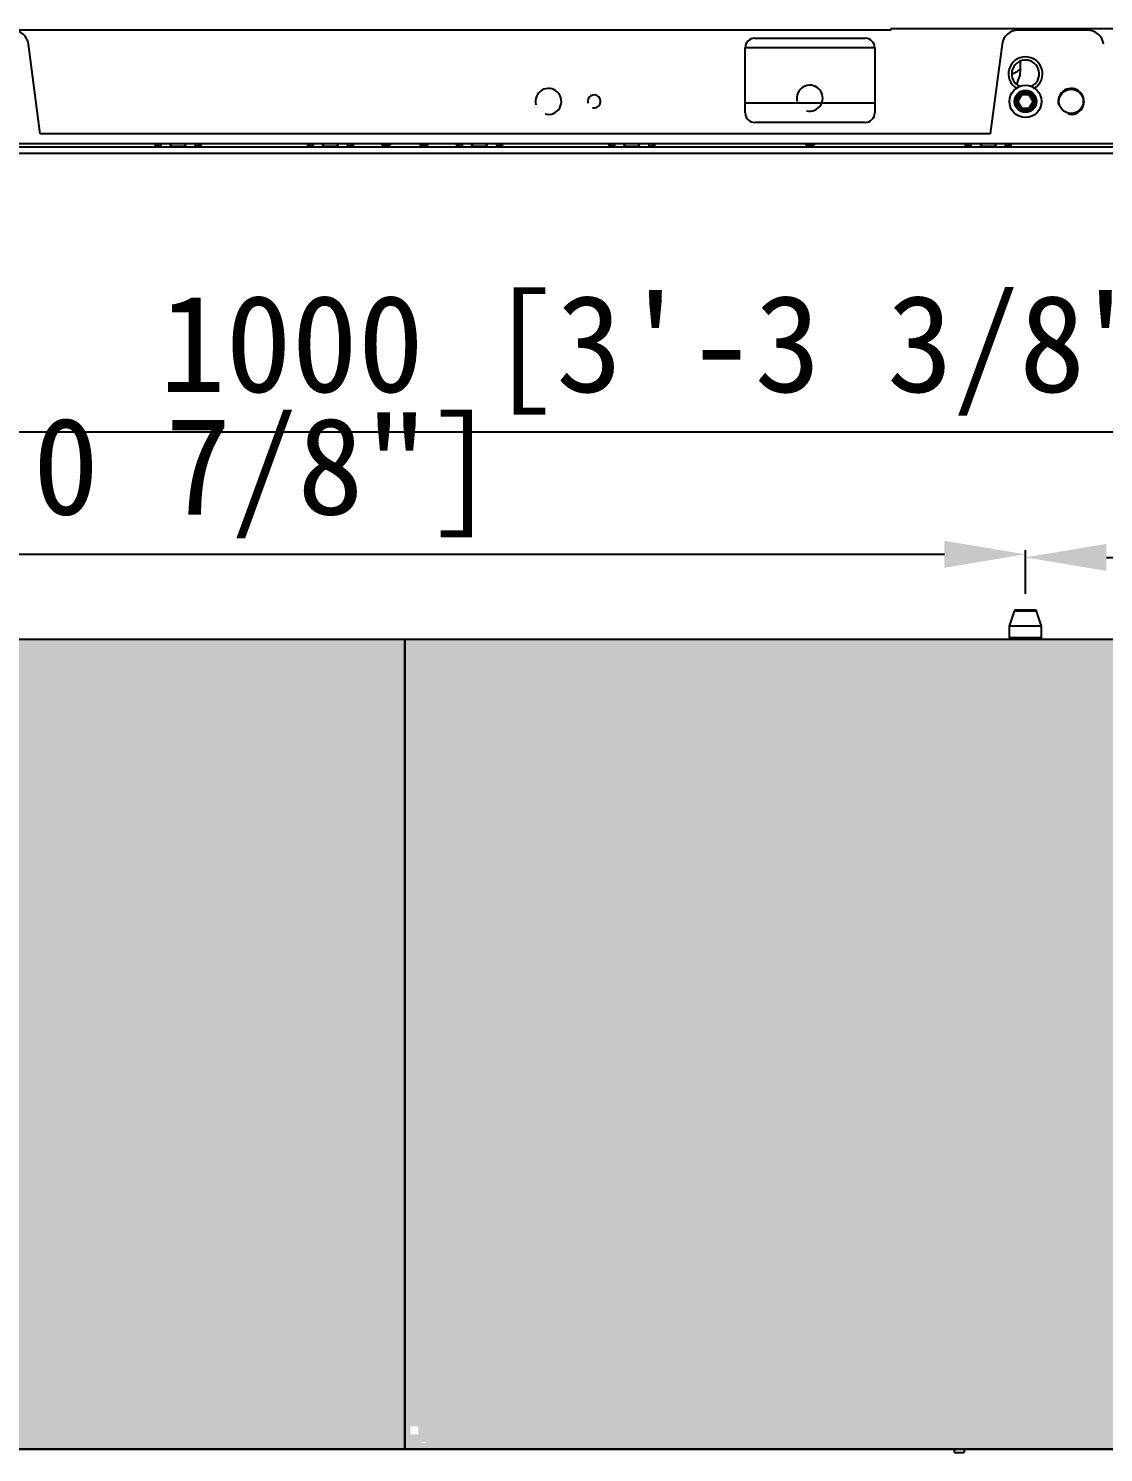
# Model space of a CAD drawing. Header units: millimetres. Extents: x 2900105 to 2915262, y -55349 to -51874.
# Drawn here: x 2901765.5 to 2902097.2, y -53652.6 to -53213.3 of the extents above; entities that cross this region are included whole.
import ezdxf

# ---------------------------------------------------------------- set-up
doc = ezdxf.new("R2010")
doc.units = ezdxf.units.MM
doc.styles.get("Standard").update_dxf_attribs({"font": ''})
doc.styles.get('Standard').set_extended_font_data('SimSun')
doc.dimstyles.new('ISO-200', dxfattribs={"dimtxt": 30, "dimasz": 25, "dimexe": 1.25, "dimexo": 5, "dimgap": 5, "dimtad": 1, "dimtoh": 1, "dimdec": 1, "dimdsep": 46, "dimtxsty": 'Standard', "dimcen": 2.5, "dimadec": 0, "dimazin": 0, "dimtfac": 1, "dimtdec": 1, "dimtmove": 0, "dimatfit": 3, "dimfxl": 1, "dimarcsym": 0})

# ---------------------------------------------------------------- blocks, each defined once
blk = doc.blocks.new('*D353')
at = {"color": 0, "lineweight": -2, "transparency": 16777216}
for p, q in [((2901381.67, -53396.7), (2901381.67, -53336.45)), ((2901406.67, -53337.7), (2902356.67, -53337.7)), ((2902381.67, -53396.7), (2902381.67, -53336.45))]:
    blk.add_line(p, q, dxfattribs=at)
at = {"color": 0, "transparency": 16777216}
for points in [[(2901406.67, -53333.53), (2901406.67, -53341.87), (2901381.67, -53337.7)], [(2902356.67, -53333.53), (2902356.67, -53341.87), (2902381.67, -53337.7)]]:
    blk.add_solid(points, dxfattribs=at)
at = {"layer": 'Defpoints', "color": 0, "transparency": 16777216}
for p in [(2902381.67, -53337.7), (2901381.67, -53401.7), (2902381.67, -53401.7)]:
    blk.add_point(p, dxfattribs=at)
at = {"color": 0, "transparency": 16777216, "insert": (2901969.15, -53314.1), "char_height": 30, "attachment_point": 5}
blk.add_mtext('1000 [3\'-3 3/8"]', dxfattribs=at)
blk = doc.blocks.new('*D360')
at = {"color": 0, "lineweight": -2, "transparency": 16777216}
for p, q in [((2901440.14, -53387.7), (2901440.14, -53374.25)), ((2902073.14, -53387.7), (2902073.14, -53374.25)), ((2901465.14, -53375.5), (2902048.14, -53375.5))]:
    blk.add_line(p, q, dxfattribs=at)
at = {"color": 0, "transparency": 16777216}
for points in [[(2901465.14, -53371.34), (2901465.14, -53379.67), (2901440.14, -53375.5)], [(2902048.14, -53371.34), (2902048.14, -53379.67), (2902073.14, -53375.5)]]:
    blk.add_solid(points, dxfattribs=at)
at = {"layer": 'Defpoints', "color": 0, "transparency": 16777216}
for p in [(2902073.14, -53375.5), (2901440.14, -53392.7), (2902073.14, -53392.7)]:
    blk.add_point(p, dxfattribs=at)
at = {"color": 0, "transparency": 16777216, "insert": (2901756.64, -53351.9), "char_height": 30, "attachment_point": 5}
blk.add_mtext('633 [2\'-0 7/8"]', dxfattribs=at)
blk = doc.blocks.new('*D361')
at = {"color": 0, "lineweight": -2, "transparency": 16777216}
for p, q in [((2902073.14, -53387.7), (2902073.14, -53375.21)), ((2902323.09, -53387.7), (2902323.09, -53375.21)), ((2902098.14, -53376.46), (2902298.09, -53376.46)), ((2902323.09, -53376.46), (2902604.8, -53376.46))]:
    blk.add_line(p, q, dxfattribs=at)
at = {"color": 0, "transparency": 16777216}
for points in [[(2902098.14, -53372.29), (2902098.14, -53380.63), (2902073.14, -53376.46)], [(2902298.09, -53372.29), (2902298.09, -53380.63), (2902323.09, -53376.46)]]:
    blk.add_solid(points, dxfattribs=at)
at = {"layer": 'Defpoints', "color": 0, "transparency": 16777216}
for p in [(2902323.09, -53376.46), (2902073.14, -53392.7), (2902323.09, -53392.7)]:
    blk.add_point(p, dxfattribs=at)
at = {"color": 0, "transparency": 16777216, "insert": (2902476.45, -53352.86), "char_height": 30, "attachment_point": 5}
blk.add_mtext('250 [9 7/8"]', dxfattribs=at)

msp = doc.modelspace()

# ---------------------------------------------------------------- hatches: boundary and pattern name
h = msp.add_hatch(color=256)
h.dxf.hatch_style = 1
h.paths.add_polyline_path([(2901881.67, -53401.7), (2901631.67, -53401.7), (2901631.67, -53651.65), (2901881.67, -53651.65)])
h.paths.add_polyline_path([(2901635.83, -53644.58), (2901635.83, -53647.08), (2901633.33, -53647.08), (2901633.33, -53644.58)], flags=16)
h.paths.add_polyline_path([(2901635.37, -53645.05), (2901635.37, -53646.61), (2901633.8, -53646.61), (2901633.8, -53645.05)], flags=0)
h.paths.add_polyline_path([(2901638.22, -53649.61), (2901636.75, -53649.61), (2901636.87, -53649.44), (2901638.1, -53649.44)], flags=16)
h = msp.add_hatch(color=256)
h.dxf.hatch_style = 1
h.paths.add_polyline_path([(2902131.67, -53401.7), (2901881.67, -53401.7), (2901881.67, -53651.65), (2902131.67, -53651.65)])
h.paths.add_polyline_path([(2901885.83, -53644.58), (2901885.83, -53647.08), (2901883.33, -53647.08), (2901883.33, -53644.58)], flags=16)
h.paths.add_polyline_path([(2901885.37, -53645.05), (2901885.37, -53646.61), (2901883.8, -53646.61), (2901883.8, -53645.05)], flags=0)
h.paths.add_polyline_path([(2901888.22, -53649.61), (2901886.75, -53649.61), (2901886.87, -53649.44), (2901888.1, -53649.44)], flags=16)

# ---------------------------------------------------------------- linework, layer by layer
at = {"color": 7, "linetype": 'Continuous'}
for p, q in [((2902031.64, -53213.77), (2901481.64, -53213.77)), ((2901989.64, -53216.27), (2902023.64, -53216.27)), ((2902031.64, -53213.27), (2902031.64, -53213.77)), ((2902031.64, -53213.27), (2902231.59, -53213.27)), ((2902092.28, -53213.77), (2902070.87, -53213.77)), ((2901769.12, -53245.77), (2901765.48, -53218.12)), ((2901986.64, -53239.27), (2901986.64, -53219.27)), ((2902026.64, -53219.27), (2901986.64, -53219.27)), ((2902026.64, -53219.27), (2902026.64, -53239.27)), ((2902065.91, -53218.12), (2902062.27, -53245.77)), ((2902071.54, -53223.34), (2902071.54, -53225.82)), ((2902071.96, -53233.72), (2902070.78, -53235.77)), ((2902074.33, -53233.72), (2902071.96, -53233.72)), ((2902075.51, -53235.77), (2902074.33, -53233.72)), ((2902026.64, -53236.27), (2901986.64, -53236.27)), ((2902070.78, -53235.77), (2902071.96, -53237.82)), ((2902071.96, -53237.82), (2902074.33, -53237.82)), ((2902074.33, -53237.82), (2902075.51, -53235.77)), ((2902023.64, -53242.27), (2901989.64, -53242.27)), ((2902062.27, -53245.77), (2901769.12, -53245.77)), ((2901381.67, -53248.77), (2902381.57, -53248.77)), ((2901804.64, -53249.62), (2901804.64, -53248.77)), ((2901804.84, -53249.82), (2901804.64, -53249.62)), ((2901804.64, -53249.62), (2901804.91, -53249.62)), ((2901804.84, -53249.82), (2901806.02, -53249.82)), ((2901805.1, -53249.82), (2901804.91, -53249.62)), ((2901805.01, -53249.41), (2901805.33, -53249.46)), ((2901805.33, -53249.46), (2901806.22, -53249.46)), ((2901806.21, -53249.64), (2901806.23, -53249.61)), ((2901806.23, -53249.4), (2901806.22, -53249.46)), ((2901806.23, -53249.4), (2901806.22, -53249.46)), ((2901806.28, -53249.41), (2901806.22, -53249.46)), ((2901806.23, -53249.61), (2901806.23, -53249.61)), ((2901809.42, -53249.41), (2901809.35, -53249.46)), ((2901809.74, -53249.62), (2901809.8, -53249.82)), ((2901809.74, -53249.62), (2901813.54, -53249.62)), ((2901809.8, -53249.82), (2901813.49, -53249.82)), ((2901813.49, -53249.82), (2901813.54, -53249.62)), ((2901813.86, -53249.41), (2901813.94, -53249.46)), ((2901817.01, -53249.41), (2901817.07, -53249.46)), ((2901817.05, -53249.61), (2901817.06, -53249.61)), ((2901817.07, -53249.46), (2901817.06, -53249.4)), ((2901817.07, -53249.46), (2901817.06, -53249.4)), ((2901817.06, -53249.61), (2901817.08, -53249.64)), ((2901817.07, -53249.46), (2901817.96, -53249.46)), ((2901817.27, -53249.82), (2901818.44, -53249.82)), ((2901818.28, -53249.41), (2901817.96, -53249.46)), ((2901818.38, -53249.62), (2901818.19, -53249.82)), ((2901818.38, -53249.62), (2901818.64, -53249.62)), ((2901818.44, -53249.82), (2901818.64, -53249.62)), ((2901818.64, -53248.77), (2901818.64, -53249.62)), ((2901851.64, -53249.62), (2901851.64, -53248.77)), ((2901851.84, -53249.82), (2901851.64, -53249.62)), ((2901851.64, -53249.62), (2901851.91, -53249.62)), ((2901851.84, -53249.82), (2901853.02, -53249.82)), ((2901852.1, -53249.82), (2901851.91, -53249.62)), ((2901852.01, -53249.41), (2901852.33, -53249.46)), ((2901852.33, -53249.46), (2901853.22, -53249.46)), ((2901853.21, -53249.64), (2901853.23, -53249.61)), ((2901853.23, -53249.4), (2901853.22, -53249.46)), ((2901853.23, -53249.4), (2901853.22, -53249.46)), ((2901853.28, -53249.41), (2901853.22, -53249.46)), ((2901853.23, -53249.61), (2901853.23, -53249.61)), ((2901856.42, -53249.41), (2901856.35, -53249.46)), ((2901856.74, -53249.62), (2901856.8, -53249.82)), ((2901856.74, -53249.62), (2901860.54, -53249.62)), ((2901856.8, -53249.82), (2901860.49, -53249.82)), ((2901860.49, -53249.82), (2901860.54, -53249.62)), ((2901860.86, -53249.41), (2901860.94, -53249.46)), ((2901864.01, -53249.41), (2901864.07, -53249.46)), ((2901864.05, -53249.61), (2901864.06, -53249.61)), ((2901864.07, -53249.46), (2901864.06, -53249.4)), ((2901864.07, -53249.46), (2901864.06, -53249.4)), ((2901864.06, -53249.61), (2901864.08, -53249.64)), ((2901864.07, -53249.46), (2901864.96, -53249.46)), ((2901864.27, -53249.82), (2901865.44, -53249.82)), ((2901865.28, -53249.41), (2901864.96, -53249.46)), ((2901865.38, -53249.62), (2901865.19, -53249.82)), ((2901865.38, -53249.62), (2901865.64, -53249.62)), ((2901865.44, -53249.82), (2901865.64, -53249.62)), ((2901865.64, -53248.77), (2901865.64, -53249.62)), ((2901874.55, -53248.77), (2901874.55, -53249.27)), ((2901877.05, -53249.27), (2901874.55, -53249.27)), ((2901875.07, -53249.27), (2901875.19, -53249.72)), ((2901876.42, -53249.72), (2901875.19, -53249.72)), ((2901876.54, -53249.27), (2901876.42, -53249.72)), ((2901877.05, -53248.77), (2901877.05, -53249.27)), ((2901886.23, -53248.77), (2901886.23, -53249.27)), ((2901888.73, -53249.27), (2901886.23, -53249.27)), ((2901886.75, -53249.27), (2901886.87, -53249.72)), ((2901888.1, -53249.72), (2901886.87, -53249.72)), ((2901888.22, -53249.27), (2901888.1, -53249.72)), ((2901888.73, -53248.77), (2901888.73, -53249.27)), ((2901897.64, -53249.62), (2901897.64, -53248.77)), ((2901897.84, -53249.82), (2901897.64, -53249.62)), ((2901897.64, -53249.62), (2901897.91, -53249.62)), ((2901897.84, -53249.82), (2901899.02, -53249.82)), ((2901898.1, -53249.82), (2901897.91, -53249.62)), ((2901898.01, -53249.41), (2901898.33, -53249.46)), ((2901898.33, -53249.46), (2901899.22, -53249.46)), ((2901899.21, -53249.64), (2901899.23, -53249.61)), ((2901899.23, -53249.4), (2901899.22, -53249.46)), ((2901899.23, -53249.4), (2901899.22, -53249.46)), ((2901899.28, -53249.41), (2901899.22, -53249.46)), ((2901899.23, -53249.61), (2901899.23, -53249.61)), ((2901902.42, -53249.41), (2901902.35, -53249.46)), ((2901902.74, -53249.62), (2901902.8, -53249.82)), ((2901902.74, -53249.62), (2901906.54, -53249.62)), ((2901902.8, -53249.82), (2901906.49, -53249.82)), ((2901906.49, -53249.82), (2901906.54, -53249.62)), ((2901906.86, -53249.41), (2901906.94, -53249.46)), ((2901910.01, -53249.41), (2901910.07, -53249.46)), ((2901910.05, -53249.61), (2901910.06, -53249.61)), ((2901910.07, -53249.46), (2901910.06, -53249.4)), ((2901910.07, -53249.46), (2901910.06, -53249.4)), ((2901910.06, -53249.61), (2901910.08, -53249.64)), ((2901910.07, -53249.46), (2901910.96, -53249.46)), ((2901910.08, -53249.64), (2901910.13, -53249.7)), ((2901910.27, -53249.82), (2901911.44, -53249.82)), ((2901911.28, -53249.41), (2901910.96, -53249.46)), ((2901911.38, -53249.62), (2901911.19, -53249.82)), ((2901911.38, -53249.62), (2901911.64, -53249.62)), ((2901911.44, -53249.82), (2901911.64, -53249.62)), ((2901911.64, -53248.77), (2901911.64, -53249.62)), ((2901944.64, -53249.62), (2901944.64, -53248.77)), ((2901944.84, -53249.82), (2901944.64, -53249.62)), ((2901944.64, -53249.62), (2901944.91, -53249.62)), ((2901944.84, -53249.82), (2901946.02, -53249.82)), ((2901945.1, -53249.82), (2901944.91, -53249.62)), ((2901945.01, -53249.41), (2901945.33, -53249.46)), ((2901945.33, -53249.46), (2901946.22, -53249.46)), ((2901946.21, -53249.64), (2901946.23, -53249.61)), ((2901946.23, -53249.4), (2901946.22, -53249.46)), ((2901946.23, -53249.4), (2901946.22, -53249.46)), ((2901946.28, -53249.41), (2901946.22, -53249.46)), ((2901946.23, -53249.61), (2901946.23, -53249.61)), ((2901949.42, -53249.41), (2901949.35, -53249.46)), ((2901949.74, -53249.62), (2901949.8, -53249.82)), ((2901949.74, -53249.62), (2901953.54, -53249.62)), ((2901949.8, -53249.82), (2901953.49, -53249.82)), ((2901953.49, -53249.82), (2901953.54, -53249.62)), ((2901953.86, -53249.41), (2901953.94, -53249.46)), ((2901957.01, -53249.41), (2901957.07, -53249.46)), ((2901957.05, -53249.61), (2901957.06, -53249.61)), ((2901957.07, -53249.46), (2901957.06, -53249.4)), ((2901957.07, -53249.46), (2901957.06, -53249.4)), ((2901957.06, -53249.61), (2901957.08, -53249.64)), ((2901957.07, -53249.46), (2901957.96, -53249.46)), ((2901957.27, -53249.82), (2901958.44, -53249.82)), ((2901958.28, -53249.41), (2901957.96, -53249.46)), ((2901958.38, -53249.62), (2901958.19, -53249.82)), ((2901958.38, -53249.62), (2901958.64, -53249.62)), ((2901958.44, -53249.82), (2901958.64, -53249.62)), ((2901958.64, -53248.77), (2901958.64, -53249.62)), ((2902005.39, -53248.77), (2902005.39, -53249.27)), ((2902007.89, -53249.27), (2902005.39, -53249.27)), ((2902005.91, -53249.27), (2902006.03, -53249.72)), ((2902007.26, -53249.72), (2902006.03, -53249.72)), ((2902007.38, -53249.27), (2902007.26, -53249.72)), ((2902007.89, -53248.77), (2902007.89, -53249.27)), ((2902054.64, -53249.62), (2902054.64, -53248.77)), ((2902054.64, -53249.62), (2902054.91, -53249.62)), ((2902054.84, -53249.82), (2902054.64, -53249.62)), ((2902054.84, -53249.82), (2902056.02, -53249.82)), ((2902055.1, -53249.82), (2902054.91, -53249.62)), ((2902055.01, -53249.41), (2902055.33, -53249.46)), ((2902055.33, -53249.46), (2902056.22, -53249.46)), ((2902056.21, -53249.64), (2902056.23, -53249.61)), ((2902056.23, -53249.4), (2902056.22, -53249.46)), ((2902056.23, -53249.4), (2902056.22, -53249.46)), ((2902056.28, -53249.41), (2902056.22, -53249.46)), ((2902056.23, -53249.61), (2902056.23, -53249.61)), ((2902059.42, -53249.41), (2902059.35, -53249.46)), ((2902059.74, -53249.62), (2902063.54, -53249.62)), ((2902059.74, -53249.62), (2902059.8, -53249.82)), ((2902059.8, -53249.82), (2902063.49, -53249.82)), ((2902063.49, -53249.82), (2902063.54, -53249.62)), ((2902063.86, -53249.41), (2902063.94, -53249.46)), ((2902067.01, -53249.41), (2902067.07, -53249.46)), ((2902067.05, -53249.61), (2902067.06, -53249.61)), ((2902067.07, -53249.46), (2902067.06, -53249.4)), ((2902067.07, -53249.46), (2902067.06, -53249.4)), ((2902067.06, -53249.61), (2902067.08, -53249.64)), ((2902067.07, -53249.46), (2902067.96, -53249.46)), ((2902067.27, -53249.82), (2902068.44, -53249.82)), ((2902068.28, -53249.41), (2902067.96, -53249.46)), ((2902068.38, -53249.62), (2902068.19, -53249.82)), ((2902068.38, -53249.62), (2902068.64, -53249.62)), ((2902068.44, -53249.82), (2902068.64, -53249.62)), ((2902068.64, -53248.77), (2902068.64, -53249.62)), ((2902076.06, -53392.7), (2902070.23, -53392.7)), ((2902068.17, -53397.7), (2902069.75, -53393.03)), ((2902076.53, -53393.03), (2902069.75, -53393.03)), ((2902078.12, -53397.7), (2902076.53, -53393.03)), ((2901381.67, -53401.7), (2902381.67, -53401.7)), ((2902068.17, -53401.2), (2902068.17, -53397.7)), ((2902078.12, -53397.7), (2902068.17, -53397.7)), ((2902068.17, -53401.2), (2902078.12, -53401.2)), ((2902078.12, -53401.2), (2902078.12, -53397.7)), ((2902381.67, -53651.65), (2901381.67, -53651.65)), ((2902051.27, -53652.65), (2902051.27, -53651.65)), ((2902054.27, -53651.65), (2902054.27, -53652.65)), ((2902051.27, -53652.65), (2902054.27, -53652.65))]:
    msp.add_line(p, q, dxfattribs=at)
msp.add_lwpolyline([(2901381.67, -53249.82), (2902381.57, -53249.82)])
at = {"color": 1}
for points in [[(2901381.67, -53249.82), (2902381.67, -53249.82), (2902381.67, -53251.82), (2901381.67, -53251.82)], [(2901631.67, -53401.7), (2901881.67, -53401.7), (2901881.67, -53651.7), (2901631.67, -53651.7)], [(2901631.67, -53401.7), (2901881.67, -53401.7), (2901881.67, -53651.7), (2901631.67, -53651.7)], [(2901881.67, -53401.7), (2902131.67, -53401.7), (2902131.67, -53651.7), (2901881.67, -53651.7)], [(2901881.67, -53401.7), (2902131.67, -53401.7), (2902131.67, -53651.65), (2901881.67, -53651.65)]]:
    msp.add_lwpolyline(points, close=True, dxfattribs=at)
at = {"color": 7, "linetype": 'Continuous'}
for points in [[(2901806.12, -53249.75), (2901806.16, -53249.7), (2901806.21, -53249.64)], [(2901817.08, -53249.64), (2901817.13, -53249.7), (2901817.16, -53249.75)], [(2901817.08, -53249.64), (2901817.13, -53249.7), (2901817.16, -53249.75)], [(2901853.12, -53249.75), (2901853.16, -53249.7), (2901853.21, -53249.64)], [(2901864.08, -53249.64), (2901864.13, -53249.7), (2901864.16, -53249.75)], [(2901864.08, -53249.64), (2901864.13, -53249.7), (2901864.16, -53249.75)], [(2901899.12, -53249.75), (2901899.16, -53249.7), (2901899.21, -53249.64)], [(2901910.08, -53249.64), (2901910.13, -53249.7), (2901910.16, -53249.75)], [(2901946.12, -53249.75), (2901946.16, -53249.7), (2901946.21, -53249.64)], [(2901957.08, -53249.64), (2901957.13, -53249.7), (2901957.16, -53249.75)], [(2902056.12, -53249.75), (2902056.16, -53249.7), (2902056.21, -53249.64)], [(2902067.08, -53249.64), (2902067.13, -53249.7), (2902067.16, -53249.75)], [(2902067.08, -53249.64), (2902067.13, -53249.7), (2902067.16, -53249.75)]]:
    msp.add_lwpolyline(points, dxfattribs=at)
for centre, radius in [((2902073.14, -53235.77), 4.97), ((2902073.14, -53235.77), 3.39), ((2902073.14, -53235.77), 2.92), ((2902073.14, -53235.77), 2.4), ((2902087.24, -53235.77), 3.75)]:
    msp.add_circle(centre, radius, dxfattribs=at)
for centre, radius, start, end in [((2901760.52, -53218.77), 5, 7.5, 90), ((2901989.64, -53219.27), 3, 90, 180), ((2902023.64, -53219.27), 3, 0, 90), ((2902070.87, -53218.77), 5, 90, 172.5), ((2902092.28, -53218.77), 5, 7.5, 90), ((2902073.14, -53227.27), 5.25, 302.2274, 237.7775), ((2902073.14, -53227.27), 4.25, 294.3219, 245.682), ((2902059.34, -53225.41), 12.23, 335.4656, 341.3637), ((2902059.05, -53225.3), 12.53, 341.3031, 346.2978), ((2901989.64, -53239.27), 3, 180, 270), ((2902023.64, -53239.27), 3, 270, 0), ((2901886.53, -53258.36), 82.02, 173.2844, 173.7315), ((2901889.24, -53258.42), 84.39, 173.4354, 173.9091), ((2901863.33, -53253.96), 57.29, 174.7974, 175.431), ((2901805.89, -53249.45), 0.383, 342.1096, 344.9011), ((2901805.53, -53249.36), 0.751, 349.5597, 351.1527), ((2901865.03, -53253.87), 58.92, 175.0326, 175.653), ((2901901.84, -53220.12), 97.04, 197.1728, 197.6019), ((2901899.72, -53219.92), 94.99, 197.6834, 198.0865), ((2901720.58, -53218.99), 98.11, 341.9429, 342.3332), ((2901723.11, -53220.62), 95.3, 342.3846, 342.8215), ((2901758.26, -53253.87), 58.91, 4.347, 4.9674), ((2901759.95, -53253.96), 57.29, 4.569, 5.2026), ((2901817.76, -53249.36), 0.755, 188.8633, 190.4432), ((2901817.4, -53249.45), 0.383, 195.1176, 197.8889), ((2901729.69, -53258.95), 88.78, 6.1349, 6.5852), ((2901735.55, -53258.52), 83.24, 6.2832, 6.7238), ((2901933.53, -53258.36), 82.02, 173.2844, 173.7315), ((2901936.24, -53258.42), 84.39, 173.4354, 173.9091), ((2901910.33, -53253.96), 57.29, 174.7974, 175.431), ((2901852.89, -53249.45), 0.383, 342.1096, 344.9011), ((2901852.53, -53249.36), 0.751, 349.5597, 351.1527), ((2901912.03, -53253.87), 58.92, 175.0326, 175.653), ((2901948.84, -53220.12), 97.04, 197.1728, 197.6019), ((2901946.72, -53219.92), 94.99, 197.6834, 198.0865), ((2901767.58, -53218.99), 98.11, 341.9429, 342.3332), ((2901770.11, -53220.62), 95.3, 342.3846, 342.8215), ((2901805.26, -53253.87), 58.91, 4.347, 4.9674), ((2901806.95, -53253.96), 57.29, 4.569, 5.2026), ((2901864.76, -53249.36), 0.755, 188.8633, 190.4432), ((2901864.4, -53249.45), 0.383, 195.1176, 197.8889), ((2901776.69, -53258.95), 88.78, 6.1349, 6.5852), ((2901782.55, -53258.52), 83.24, 6.2832, 6.7238), ((2901979.53, -53258.36), 82.02, 173.2844, 173.7315), ((2901982.24, -53258.42), 84.39, 173.4354, 173.9091), ((2901956.33, -53253.96), 57.29, 174.7974, 175.431), ((2901898.89, -53249.45), 0.383, 342.1096, 344.9011), ((2901898.53, -53249.36), 0.751, 349.5597, 351.1527), ((2901958.03, -53253.87), 58.92, 175.0326, 175.653), ((2901994.84, -53220.12), 97.04, 197.1728, 197.6019), ((2901992.72, -53219.92), 94.99, 197.6834, 198.0865), ((2901813.58, -53218.99), 98.11, 341.9429, 342.3332), ((2901816.11, -53220.62), 95.3, 342.3846, 342.8215), ((2901851.26, -53253.87), 58.91, 4.347, 4.9674), ((2901852.95, -53253.96), 57.29, 4.569, 5.2026), ((2901910.76, -53249.36), 0.755, 188.8633, 190.4432), ((2901910.4, -53249.45), 0.383, 195.1176, 197.8889), ((2901822.69, -53258.95), 88.78, 6.1349, 6.5852), ((2901828.55, -53258.52), 83.24, 6.2832, 6.7238), ((2902026.53, -53258.36), 82.02, 173.2844, 173.7315), ((2902029.24, -53258.42), 84.39, 173.4354, 173.9091), ((2902003.33, -53253.96), 57.29, 174.7974, 175.431), ((2901945.89, -53249.45), 0.383, 342.1096, 344.9011), ((2901945.53, -53249.36), 0.751, 349.5597, 351.1527), ((2902005.03, -53253.87), 58.92, 175.0326, 175.653), ((2902041.84, -53220.12), 97.04, 197.1728, 197.6019), ((2902039.72, -53219.92), 94.99, 197.6834, 198.0865), ((2901860.58, -53218.99), 98.11, 341.9429, 342.3332), ((2901863.11, -53220.62), 95.3, 342.3846, 342.8215), ((2901898.26, -53253.87), 58.91, 4.347, 4.9674), ((2901899.95, -53253.96), 57.29, 4.569, 5.2026), ((2901957.76, -53249.36), 0.755, 188.8633, 190.4432), ((2901957.4, -53249.45), 0.383, 195.1176, 197.8889), ((2901869.69, -53258.95), 88.78, 6.1349, 6.5852), ((2901875.55, -53258.52), 83.24, 6.2832, 6.7238), ((2902136.53, -53258.36), 82.02, 173.2844, 173.7315), ((2902139.24, -53258.42), 84.39, 173.4354, 173.9091), ((2902113.33, -53253.96), 57.29, 174.7974, 175.431), ((2902055.89, -53249.45), 0.383, 342.1096, 344.9011), ((2902055.53, -53249.36), 0.751, 349.5597, 351.1527), ((2902115.03, -53253.87), 58.92, 175.0326, 175.653), ((2902151.84, -53220.12), 97.04, 197.1728, 197.6019), ((2902149.72, -53219.92), 94.99, 197.6834, 198.0865), ((2901970.58, -53218.99), 98.11, 341.9429, 342.3332), ((2901973.11, -53220.62), 95.3, 342.3846, 342.8215), ((2902008.26, -53253.87), 58.91, 4.347, 4.9674), ((2902009.95, -53253.96), 57.29, 4.569, 5.2026), ((2902067.76, -53249.36), 0.755, 188.8633, 190.4432), ((2902067.4, -53249.45), 0.383, 195.1176, 197.8889), ((2901979.69, -53258.95), 88.78, 6.1349, 6.5852), ((2901985.55, -53258.52), 83.24, 6.2832, 6.7238), ((2902070.23, -53393.2), 0.5, 90, 161.222), ((2902076.06, -53393.2), 0.5, 18.778, 90), ((2902068.67, -53401.2), 0.5, 180, 270), ((2902077.62, -53401.2), 0.5, 270, 0)]:
    msp.add_arc(centre, radius, start, end, dxfattribs=at)
at = {"color": 2, "linetype": 'Continuous'}
for centre, radius in [((2901925.94, -53235.77), 4), ((2901940.04, -53235.77), 2), ((2902006.59, -53234.77), 4), ((2902087.24, -53235.77), 4)]:
    msp.add_arc(centre, radius, 255, 195, dxfattribs=at)
at = {"color": 7, "linetype": 'Continuous'}
for points, knots in [([(2902071.54, -53225.82), (2902071.11, -53226.12), (2902070.59, -53226.51), (2902069.95, -53226.96), (2902069.64, -53227.16), (2902069.26, -53227.27), (2902069.04, -53227.14), (2902068.93, -53227.08)], [0, 0, 0, 0, 0.511238, 0.638206, 0.762605, 0.879332, 1, 1, 1, 1]), ([(2901805.01, -53249.41), (2901805, -53249.44), (2901804.99, -53249.49), (2901804.97, -53249.55), (2901804.95, -53249.59), (2901804.93, -53249.61), (2901804.92, -53249.62), (2901804.91, -53249.62)], [0, 0, 0, 0, 0.37514, 0.667546, 0.779584, 0.869981, 1, 1, 1, 1]), ([(2901805.1, -53249.82), (2901805.12, -53249.82), (2901805.17, -53249.8), (2901805.21, -53249.76), (2901805.26, -53249.7), (2901805.3, -53249.6), (2901805.32, -53249.51), (2901805.33, -53249.46)], [0, 0, 0, 0, 0.16996, 0.271944, 0.388843, 0.668368, 1, 1, 1, 1]), ([(2901806.07, -53249.8), (2901806.07, -53249.8), (2901806.05, -53249.81), (2901806.03, -53249.82), (2901806.02, -53249.82)], [0, 0, 0, 0, 0.271414, 1, 1, 1, 1]), ([(2901806.12, -53249.75), (2901806.12, -53249.76), (2901806.1, -53249.78), (2901806.09, -53249.79), (2901806.07, -53249.8)], [0, 0, 0, 0, 0.278008, 1, 1, 1, 1]), ([(2901806.2, -53249.58), (2901806.19, -53249.61), (2901806.17, -53249.67), (2901806.14, -53249.73), (2901806.12, -53249.75)], [0, 0, 0, 0, 0.548709, 1, 1, 1, 1]), ([(2901806.22, -53249.46), (2901806.22, -53249.47), (2901806.21, -53249.51), (2901806.21, -53249.55), (2901806.2, -53249.58)], [0, 0, 0, 0, 0.25855, 1, 1, 1, 1]), ([(2901806.23, -53249.61), (2901806.23, -53249.61), (2901806.24, -53249.6), (2901806.24, -53249.6), (2901806.24, -53249.6)], [0, 0, 0, 0, 0.228076, 1, 1, 1, 1]), ([(2901806.24, -53249.6), (2901806.24, -53249.59), (2901806.25, -53249.58), (2901806.25, -53249.57), (2901806.25, -53249.56)], [0, 0, 0, 0, 0.216704, 1, 1, 1, 1]), ([(2901806.26, -53249.55), (2901806.26, -53249.54), (2901806.26, -53249.53), (2901806.27, -53249.51), (2901806.27, -53249.5)], [0, 0, 0, 0, 0.230283, 1, 1, 1, 1]), ([(2901806.27, -53249.48), (2901806.27, -53249.47), (2901806.28, -53249.45), (2901806.28, -53249.42), (2901806.28, -53249.41)], [0, 0, 0, 0, 0.236241, 1, 1, 1, 1]), ([(2901809.35, -53249.46), (2901809.36, -53249.51), (2901809.41, -53249.61), (2901809.51, -53249.72), (2901809.64, -53249.8), (2901809.75, -53249.82), (2901809.8, -53249.82)], [0, 0, 0, 0, 0.250998, 0.500435, 0.749131, 1, 1, 1, 1]), ([(2901809.74, -53249.62), (2901809.71, -53249.62), (2901809.63, -53249.61), (2901809.54, -53249.56), (2901809.46, -53249.49), (2901809.43, -53249.44), (2901809.42, -53249.41)], [0, 0, 0, 0, 0.268376, 0.524566, 0.767763, 1, 1, 1, 1]), ([(2901813.49, -53249.82), (2901813.54, -53249.82), (2901813.64, -53249.8), (2901813.77, -53249.73), (2901813.88, -53249.61), (2901813.92, -53249.51), (2901813.94, -53249.46)], [0, 0, 0, 0, 0.240508, 0.484992, 0.737944, 1, 1, 1, 1]), ([(2901813.86, -53249.41), (2901813.86, -53249.42), (2901813.84, -53249.45), (2901813.81, -53249.51), (2901813.72, -53249.59), (2901813.61, -53249.62), (2901813.54, -53249.62)], [0, 0, 0, 0, 0.128412, 0.255857, 0.507121, 1, 1, 1, 1]), ([(2901817.01, -53249.41), (2901817.01, -53249.41), (2901817.01, -53249.44), (2901817.01, -53249.46), (2901817.01, -53249.48)], [0, 0, 0, 0, 0.262719, 1, 1, 1, 1]), ([(2901817.02, -53249.5), (2901817.02, -53249.5), (2901817.02, -53249.52), (2901817.03, -53249.54), (2901817.03, -53249.55)], [0, 0, 0, 0, 0.269561, 1, 1, 1, 1]), ([(2901817.03, -53249.56), (2901817.03, -53249.57), (2901817.04, -53249.58), (2901817.04, -53249.59), (2901817.05, -53249.6)], [0, 0, 0, 0, 0.284066, 1, 1, 1, 1]), ([(2901817.05, -53249.6), (2901817.05, -53249.6), (2901817.05, -53249.6), (2901817.05, -53249.6), (2901817.05, -53249.61)], [0, 0, 0, 0, 0.272168, 1, 1, 1, 1]), ([(2901817.09, -53249.58), (2901817.08, -53249.57), (2901817.08, -53249.53), (2901817.07, -53249.49), (2901817.07, -53249.46)], [0, 0, 0, 0, 0.240854, 1, 1, 1, 1]), ([(2901817.16, -53249.75), (2901817.15, -53249.73), (2901817.12, -53249.67), (2901817.1, -53249.61), (2901817.09, -53249.58)], [0, 0, 0, 0, 0.450952, 1, 1, 1, 1]), ([(2901817.21, -53249.8), (2901817.21, -53249.8), (2901817.19, -53249.78), (2901817.17, -53249.77), (2901817.16, -53249.75)], [0, 0, 0, 0, 0.224249, 1, 1, 1, 1]), ([(2901817.27, -53249.82), (2901817.26, -53249.82), (2901817.24, -53249.82), (2901817.23, -53249.81), (2901817.21, -53249.8)], [0, 0, 0, 0, 0.235531, 1, 1, 1, 1]), ([(2901818.19, -53249.82), (2901818.16, -53249.82), (2901818.12, -53249.8), (2901818.08, -53249.76), (2901818.03, -53249.7), (2901817.99, -53249.6), (2901817.96, -53249.51), (2901817.96, -53249.46)], [0, 0, 0, 0, 0.169904, 0.271882, 0.388765, 0.668317, 1, 1, 1, 1]), ([(2901818.28, -53249.41), (2901818.29, -53249.44), (2901818.29, -53249.48), (2901818.31, -53249.53), (2901818.32, -53249.57), (2901818.34, -53249.6), (2901818.36, -53249.61), (2901818.37, -53249.62), (2901818.37, -53249.62), (2901818.38, -53249.62), (2901818.38, -53249.62), (2901818.38, -53249.62), (2901818.38, -53249.62)], [0, 0, 0, 0, 0.374078, 0.531551, 0.666227, 0.867313, 0.905399, 0.939482, 0.970531, 0.985448, 0.992739, 1, 1, 1, 1]), ([(2901852.01, -53249.41), (2901852, -53249.44), (2901851.99, -53249.49), (2901851.97, -53249.55), (2901851.95, -53249.59), (2901851.93, -53249.61), (2901851.92, -53249.62), (2901851.91, -53249.62)], [0, 0, 0, 0, 0.37514, 0.667546, 0.779584, 0.869981, 1, 1, 1, 1]), ([(2901852.1, -53249.82), (2901852.12, -53249.82), (2901852.17, -53249.8), (2901852.21, -53249.76), (2901852.26, -53249.7), (2901852.3, -53249.6), (2901852.32, -53249.51), (2901852.33, -53249.46)], [0, 0, 0, 0, 0.16996, 0.271944, 0.388843, 0.668368, 1, 1, 1, 1]), ([(2901853.07, -53249.8), (2901853.07, -53249.8), (2901853.05, -53249.81), (2901853.03, -53249.82), (2901853.02, -53249.82)], [0, 0, 0, 0, 0.271414, 1, 1, 1, 1]), ([(2901853.12, -53249.75), (2901853.12, -53249.76), (2901853.1, -53249.78), (2901853.09, -53249.79), (2901853.07, -53249.8)], [0, 0, 0, 0, 0.278008, 1, 1, 1, 1]), ([(2901853.2, -53249.58), (2901853.19, -53249.61), (2901853.17, -53249.67), (2901853.14, -53249.73), (2901853.12, -53249.75)], [0, 0, 0, 0, 0.548709, 1, 1, 1, 1]), ([(2901853.22, -53249.46), (2901853.22, -53249.47), (2901853.21, -53249.51), (2901853.21, -53249.55), (2901853.2, -53249.58)], [0, 0, 0, 0, 0.25855, 1, 1, 1, 1]), ([(2901853.23, -53249.61), (2901853.23, -53249.61), (2901853.24, -53249.6), (2901853.24, -53249.6), (2901853.24, -53249.6)], [0, 0, 0, 0, 0.228076, 1, 1, 1, 1]), ([(2901853.24, -53249.6), (2901853.24, -53249.59), (2901853.25, -53249.58), (2901853.25, -53249.57), (2901853.25, -53249.56)], [0, 0, 0, 0, 0.216704, 1, 1, 1, 1]), ([(2901853.26, -53249.55), (2901853.26, -53249.54), (2901853.26, -53249.53), (2901853.27, -53249.51), (2901853.27, -53249.5)], [0, 0, 0, 0, 0.230283, 1, 1, 1, 1]), ([(2901853.27, -53249.48), (2901853.27, -53249.47), (2901853.28, -53249.45), (2901853.28, -53249.42), (2901853.28, -53249.41)], [0, 0, 0, 0, 0.236241, 1, 1, 1, 1]), ([(2901856.35, -53249.46), (2901856.36, -53249.51), (2901856.41, -53249.61), (2901856.51, -53249.72), (2901856.64, -53249.8), (2901856.75, -53249.82), (2901856.8, -53249.82)], [0, 0, 0, 0, 0.250998, 0.500435, 0.749131, 1, 1, 1, 1]), ([(2901856.74, -53249.62), (2901856.71, -53249.62), (2901856.63, -53249.61), (2901856.54, -53249.56), (2901856.46, -53249.49), (2901856.43, -53249.44), (2901856.42, -53249.41)], [0, 0, 0, 0, 0.268376, 0.524566, 0.767763, 1, 1, 1, 1]), ([(2901860.49, -53249.82), (2901860.54, -53249.82), (2901860.64, -53249.8), (2901860.77, -53249.73), (2901860.88, -53249.61), (2901860.92, -53249.51), (2901860.94, -53249.46)], [0, 0, 0, 0, 0.240508, 0.484992, 0.737944, 1, 1, 1, 1]), ([(2901860.86, -53249.41), (2901860.86, -53249.42), (2901860.84, -53249.45), (2901860.81, -53249.51), (2901860.72, -53249.59), (2901860.61, -53249.62), (2901860.54, -53249.62)], [0, 0, 0, 0, 0.128412, 0.255857, 0.507121, 1, 1, 1, 1]), ([(2901864.01, -53249.41), (2901864.01, -53249.41), (2901864.01, -53249.44), (2901864.01, -53249.46), (2901864.01, -53249.48)], [0, 0, 0, 0, 0.262719, 1, 1, 1, 1]), ([(2901864.02, -53249.5), (2901864.02, -53249.5), (2901864.02, -53249.52), (2901864.03, -53249.54), (2901864.03, -53249.55)], [0, 0, 0, 0, 0.269561, 1, 1, 1, 1]), ([(2901864.03, -53249.56), (2901864.03, -53249.57), (2901864.04, -53249.58), (2901864.04, -53249.59), (2901864.05, -53249.6)], [0, 0, 0, 0, 0.284066, 1, 1, 1, 1]), ([(2901864.05, -53249.6), (2901864.05, -53249.6), (2901864.05, -53249.6), (2901864.05, -53249.6), (2901864.05, -53249.61)], [0, 0, 0, 0, 0.272168, 1, 1, 1, 1]), ([(2901864.09, -53249.58), (2901864.08, -53249.57), (2901864.08, -53249.53), (2901864.07, -53249.49), (2901864.07, -53249.46)], [0, 0, 0, 0, 0.240854, 1, 1, 1, 1]), ([(2901864.16, -53249.75), (2901864.15, -53249.73), (2901864.12, -53249.67), (2901864.1, -53249.61), (2901864.09, -53249.58)], [0, 0, 0, 0, 0.450952, 1, 1, 1, 1]), ([(2901864.21, -53249.8), (2901864.21, -53249.8), (2901864.19, -53249.78), (2901864.17, -53249.77), (2901864.16, -53249.75)], [0, 0, 0, 0, 0.224249, 1, 1, 1, 1]), ([(2901864.27, -53249.82), (2901864.26, -53249.82), (2901864.24, -53249.82), (2901864.23, -53249.81), (2901864.21, -53249.8)], [0, 0, 0, 0, 0.235531, 1, 1, 1, 1]), ([(2901865.19, -53249.82), (2901865.16, -53249.82), (2901865.12, -53249.8), (2901865.08, -53249.76), (2901865.03, -53249.7), (2901864.99, -53249.6), (2901864.96, -53249.51), (2901864.96, -53249.46)], [0, 0, 0, 0, 0.169904, 0.271882, 0.388765, 0.668317, 1, 1, 1, 1]), ([(2901865.28, -53249.41), (2901865.29, -53249.44), (2901865.29, -53249.48), (2901865.31, -53249.53), (2901865.32, -53249.57), (2901865.34, -53249.6), (2901865.36, -53249.61), (2901865.37, -53249.62), (2901865.37, -53249.62), (2901865.38, -53249.62), (2901865.38, -53249.62), (2901865.38, -53249.62), (2901865.38, -53249.62)], [0, 0, 0, 0, 0.374078, 0.531551, 0.666227, 0.867313, 0.905399, 0.939482, 0.970531, 0.985448, 0.992739, 1, 1, 1, 1]), ([(2901898.01, -53249.41), (2901898, -53249.44), (2901897.99, -53249.49), (2901897.97, -53249.55), (2901897.95, -53249.59), (2901897.93, -53249.61), (2901897.92, -53249.62), (2901897.91, -53249.62)], [0, 0, 0, 0, 0.37514, 0.667546, 0.779584, 0.869981, 1, 1, 1, 1]), ([(2901898.1, -53249.82), (2901898.12, -53249.82), (2901898.17, -53249.8), (2901898.21, -53249.76), (2901898.26, -53249.7), (2901898.3, -53249.6), (2901898.32, -53249.51), (2901898.33, -53249.46)], [0, 0, 0, 0, 0.16996, 0.271944, 0.388843, 0.668368, 1, 1, 1, 1]), ([(2901899.07, -53249.8), (2901899.07, -53249.8), (2901899.05, -53249.81), (2901899.03, -53249.82), (2901899.02, -53249.82)], [0, 0, 0, 0, 0.271414, 1, 1, 1, 1]), ([(2901899.12, -53249.75), (2901899.12, -53249.76), (2901899.1, -53249.78), (2901899.09, -53249.79), (2901899.07, -53249.8)], [0, 0, 0, 0, 0.278008, 1, 1, 1, 1]), ([(2901899.2, -53249.58), (2901899.19, -53249.61), (2901899.17, -53249.67), (2901899.14, -53249.73), (2901899.12, -53249.75)], [0, 0, 0, 0, 0.548709, 1, 1, 1, 1]), ([(2901899.22, -53249.46), (2901899.22, -53249.47), (2901899.21, -53249.51), (2901899.21, -53249.55), (2901899.2, -53249.58)], [0, 0, 0, 0, 0.25855, 1, 1, 1, 1]), ([(2901899.23, -53249.61), (2901899.23, -53249.61), (2901899.24, -53249.6), (2901899.24, -53249.6), (2901899.24, -53249.6)], [0, 0, 0, 0, 0.228076, 1, 1, 1, 1]), ([(2901899.24, -53249.6), (2901899.24, -53249.59), (2901899.25, -53249.58), (2901899.25, -53249.57), (2901899.25, -53249.56)], [0, 0, 0, 0, 0.216704, 1, 1, 1, 1]), ([(2901899.26, -53249.55), (2901899.26, -53249.54), (2901899.26, -53249.53), (2901899.27, -53249.51), (2901899.27, -53249.5)], [0, 0, 0, 0, 0.230283, 1, 1, 1, 1]), ([(2901899.27, -53249.48), (2901899.27, -53249.47), (2901899.28, -53249.45), (2901899.28, -53249.42), (2901899.28, -53249.41)], [0, 0, 0, 0, 0.236241, 1, 1, 1, 1]), ([(2901902.35, -53249.46), (2901902.36, -53249.51), (2901902.41, -53249.61), (2901902.51, -53249.72), (2901902.64, -53249.8), (2901902.75, -53249.82), (2901902.8, -53249.82)], [0, 0, 0, 0, 0.250998, 0.500435, 0.749131, 1, 1, 1, 1]), ([(2901902.74, -53249.62), (2901902.71, -53249.62), (2901902.63, -53249.61), (2901902.54, -53249.56), (2901902.46, -53249.49), (2901902.43, -53249.44), (2901902.42, -53249.41)], [0, 0, 0, 0, 0.268376, 0.524566, 0.767763, 1, 1, 1, 1]), ([(2901906.49, -53249.82), (2901906.54, -53249.82), (2901906.64, -53249.8), (2901906.77, -53249.73), (2901906.88, -53249.61), (2901906.92, -53249.51), (2901906.94, -53249.46)], [0, 0, 0, 0, 0.240508, 0.484992, 0.737944, 1, 1, 1, 1]), ([(2901906.86, -53249.41), (2901906.86, -53249.42), (2901906.84, -53249.45), (2901906.81, -53249.51), (2901906.72, -53249.59), (2901906.61, -53249.62), (2901906.54, -53249.62)], [0, 0, 0, 0, 0.128412, 0.255857, 0.507121, 1, 1, 1, 1]), ([(2901910.01, -53249.41), (2901910.01, -53249.41), (2901910.01, -53249.44), (2901910.01, -53249.46), (2901910.01, -53249.48)], [0, 0, 0, 0, 0.262719, 1, 1, 1, 1]), ([(2901910.02, -53249.5), (2901910.02, -53249.5), (2901910.02, -53249.52), (2901910.03, -53249.54), (2901910.03, -53249.55)], [0, 0, 0, 0, 0.269561, 1, 1, 1, 1]), ([(2901910.03, -53249.56), (2901910.03, -53249.57), (2901910.04, -53249.58), (2901910.04, -53249.59), (2901910.05, -53249.6)], [0, 0, 0, 0, 0.284066, 1, 1, 1, 1]), ([(2901910.05, -53249.6), (2901910.05, -53249.6), (2901910.05, -53249.6), (2901910.05, -53249.6), (2901910.05, -53249.61)], [0, 0, 0, 0, 0.272168, 1, 1, 1, 1]), ([(2901910.09, -53249.58), (2901910.08, -53249.57), (2901910.08, -53249.53), (2901910.07, -53249.49), (2901910.07, -53249.46)], [0, 0, 0, 0, 0.240854, 1, 1, 1, 1]), ([(2901910.16, -53249.75), (2901910.15, -53249.73), (2901910.12, -53249.67), (2901910.1, -53249.61), (2901910.09, -53249.58)], [0, 0, 0, 0, 0.450952, 1, 1, 1, 1]), ([(2901910.21, -53249.8), (2901910.21, -53249.8), (2901910.19, -53249.78), (2901910.17, -53249.77), (2901910.16, -53249.75)], [0, 0, 0, 0, 0.224249, 1, 1, 1, 1]), ([(2901910.27, -53249.82), (2901910.26, -53249.82), (2901910.24, -53249.82), (2901910.23, -53249.81), (2901910.21, -53249.8)], [0, 0, 0, 0, 0.235531, 1, 1, 1, 1]), ([(2901911.19, -53249.82), (2901911.16, -53249.82), (2901911.12, -53249.8), (2901911.08, -53249.76), (2901911.03, -53249.7), (2901910.99, -53249.6), (2901910.96, -53249.51), (2901910.96, -53249.46)], [0, 0, 0, 0, 0.169904, 0.271882, 0.388765, 0.668317, 1, 1, 1, 1]), ([(2901911.28, -53249.41), (2901911.29, -53249.44), (2901911.29, -53249.48), (2901911.31, -53249.53), (2901911.32, -53249.57), (2901911.34, -53249.6), (2901911.36, -53249.61), (2901911.37, -53249.62), (2901911.37, -53249.62), (2901911.38, -53249.62), (2901911.38, -53249.62), (2901911.38, -53249.62), (2901911.38, -53249.62)], [0, 0, 0, 0, 0.374078, 0.531551, 0.666227, 0.867313, 0.905399, 0.939482, 0.970531, 0.985448, 0.992739, 1, 1, 1, 1]), ([(2901945.01, -53249.41), (2901945, -53249.44), (2901944.99, -53249.49), (2901944.97, -53249.55), (2901944.95, -53249.59), (2901944.93, -53249.61), (2901944.92, -53249.62), (2901944.91, -53249.62)], [0, 0, 0, 0, 0.37514, 0.667546, 0.779584, 0.869981, 1, 1, 1, 1]), ([(2901945.1, -53249.82), (2901945.12, -53249.82), (2901945.17, -53249.8), (2901945.21, -53249.76), (2901945.26, -53249.7), (2901945.3, -53249.6), (2901945.32, -53249.51), (2901945.33, -53249.46)], [0, 0, 0, 0, 0.16996, 0.271944, 0.388843, 0.668368, 1, 1, 1, 1]), ([(2901946.07, -53249.8), (2901946.07, -53249.8), (2901946.05, -53249.81), (2901946.03, -53249.82), (2901946.02, -53249.82)], [0, 0, 0, 0, 0.271414, 1, 1, 1, 1]), ([(2901946.12, -53249.75), (2901946.12, -53249.76), (2901946.1, -53249.78), (2901946.09, -53249.79), (2901946.07, -53249.8)], [0, 0, 0, 0, 0.278008, 1, 1, 1, 1]), ([(2901946.2, -53249.58), (2901946.19, -53249.61), (2901946.17, -53249.67), (2901946.14, -53249.73), (2901946.12, -53249.75)], [0, 0, 0, 0, 0.548709, 1, 1, 1, 1]), ([(2901946.22, -53249.46), (2901946.22, -53249.47), (2901946.21, -53249.51), (2901946.21, -53249.55), (2901946.2, -53249.58)], [0, 0, 0, 0, 0.25855, 1, 1, 1, 1]), ([(2901946.23, -53249.61), (2901946.23, -53249.61), (2901946.24, -53249.6), (2901946.24, -53249.6), (2901946.24, -53249.6)], [0, 0, 0, 0, 0.228076, 1, 1, 1, 1]), ([(2901946.24, -53249.6), (2901946.24, -53249.59), (2901946.25, -53249.58), (2901946.25, -53249.57), (2901946.25, -53249.56)], [0, 0, 0, 0, 0.216704, 1, 1, 1, 1]), ([(2901946.26, -53249.55), (2901946.26, -53249.54), (2901946.26, -53249.53), (2901946.27, -53249.51), (2901946.27, -53249.5)], [0, 0, 0, 0, 0.230283, 1, 1, 1, 1]), ([(2901946.27, -53249.48), (2901946.27, -53249.47), (2901946.28, -53249.45), (2901946.28, -53249.42), (2901946.28, -53249.41)], [0, 0, 0, 0, 0.236241, 1, 1, 1, 1]), ([(2901949.35, -53249.46), (2901949.36, -53249.51), (2901949.41, -53249.61), (2901949.51, -53249.72), (2901949.64, -53249.8), (2901949.75, -53249.82), (2901949.8, -53249.82)], [0, 0, 0, 0, 0.250998, 0.500435, 0.749131, 1, 1, 1, 1]), ([(2901949.74, -53249.62), (2901949.71, -53249.62), (2901949.63, -53249.61), (2901949.54, -53249.56), (2901949.46, -53249.49), (2901949.43, -53249.44), (2901949.42, -53249.41)], [0, 0, 0, 0, 0.268376, 0.524566, 0.767763, 1, 1, 1, 1]), ([(2901953.49, -53249.82), (2901953.54, -53249.82), (2901953.64, -53249.8), (2901953.77, -53249.73), (2901953.88, -53249.61), (2901953.92, -53249.51), (2901953.94, -53249.46)], [0, 0, 0, 0, 0.240508, 0.484992, 0.737944, 1, 1, 1, 1]), ([(2901953.86, -53249.41), (2901953.86, -53249.42), (2901953.84, -53249.45), (2901953.81, -53249.51), (2901953.72, -53249.59), (2901953.61, -53249.62), (2901953.54, -53249.62)], [0, 0, 0, 0, 0.128412, 0.255857, 0.507121, 1, 1, 1, 1]), ([(2901957.01, -53249.41), (2901957.01, -53249.41), (2901957.01, -53249.44), (2901957.01, -53249.46), (2901957.01, -53249.48)], [0, 0, 0, 0, 0.262719, 1, 1, 1, 1]), ([(2901957.02, -53249.5), (2901957.02, -53249.5), (2901957.02, -53249.52), (2901957.03, -53249.54), (2901957.03, -53249.55)], [0, 0, 0, 0, 0.269561, 1, 1, 1, 1]), ([(2901957.03, -53249.56), (2901957.03, -53249.57), (2901957.04, -53249.58), (2901957.04, -53249.59), (2901957.05, -53249.6)], [0, 0, 0, 0, 0.284066, 1, 1, 1, 1]), ([(2901957.05, -53249.6), (2901957.05, -53249.6), (2901957.05, -53249.6), (2901957.05, -53249.6), (2901957.05, -53249.61)], [0, 0, 0, 0, 0.272168, 1, 1, 1, 1]), ([(2901957.09, -53249.58), (2901957.08, -53249.57), (2901957.08, -53249.53), (2901957.07, -53249.49), (2901957.07, -53249.46)], [0, 0, 0, 0, 0.240854, 1, 1, 1, 1]), ([(2901957.16, -53249.75), (2901957.15, -53249.73), (2901957.12, -53249.67), (2901957.1, -53249.61), (2901957.09, -53249.58)], [0, 0, 0, 0, 0.450952, 1, 1, 1, 1]), ([(2901957.21, -53249.8), (2901957.21, -53249.8), (2901957.19, -53249.78), (2901957.17, -53249.77), (2901957.16, -53249.75)], [0, 0, 0, 0, 0.224249, 1, 1, 1, 1]), ([(2901957.27, -53249.82), (2901957.26, -53249.82), (2901957.24, -53249.82), (2901957.23, -53249.81), (2901957.21, -53249.8)], [0, 0, 0, 0, 0.235531, 1, 1, 1, 1]), ([(2901958.19, -53249.82), (2901958.16, -53249.82), (2901958.12, -53249.8), (2901958.08, -53249.76), (2901958.03, -53249.7), (2901957.99, -53249.6), (2901957.96, -53249.51), (2901957.96, -53249.46)], [0, 0, 0, 0, 0.169904, 0.271882, 0.388765, 0.668317, 1, 1, 1, 1]), ([(2901958.28, -53249.41), (2901958.29, -53249.44), (2901958.29, -53249.48), (2901958.31, -53249.53), (2901958.32, -53249.57), (2901958.34, -53249.6), (2901958.36, -53249.61), (2901958.37, -53249.62), (2901958.37, -53249.62), (2901958.38, -53249.62), (2901958.38, -53249.62), (2901958.38, -53249.62), (2901958.38, -53249.62)], [0, 0, 0, 0, 0.374078, 0.531551, 0.666227, 0.867313, 0.905399, 0.939482, 0.970531, 0.985448, 0.992739, 1, 1, 1, 1]), ([(2902055.01, -53249.41), (2902055, -53249.44), (2902054.99, -53249.49), (2902054.97, -53249.55), (2902054.95, -53249.59), (2902054.93, -53249.61), (2902054.92, -53249.62), (2902054.91, -53249.62)], [0, 0, 0, 0, 0.37514, 0.667546, 0.779584, 0.869981, 1, 1, 1, 1]), ([(2902055.1, -53249.82), (2902055.12, -53249.82), (2902055.17, -53249.8), (2902055.21, -53249.76), (2902055.26, -53249.7), (2902055.3, -53249.6), (2902055.32, -53249.51), (2902055.33, -53249.46)], [0, 0, 0, 0, 0.16996, 0.271944, 0.388843, 0.668368, 1, 1, 1, 1]), ([(2902056.07, -53249.8), (2902056.07, -53249.8), (2902056.05, -53249.81), (2902056.03, -53249.82), (2902056.02, -53249.82)], [0, 0, 0, 0, 0.271414, 1, 1, 1, 1]), ([(2902056.12, -53249.75), (2902056.12, -53249.76), (2902056.1, -53249.78), (2902056.09, -53249.79), (2902056.07, -53249.8)], [0, 0, 0, 0, 0.278008, 1, 1, 1, 1]), ([(2902056.2, -53249.58), (2902056.19, -53249.61), (2902056.17, -53249.67), (2902056.14, -53249.73), (2902056.12, -53249.75)], [0, 0, 0, 0, 0.548709, 1, 1, 1, 1]), ([(2902056.22, -53249.46), (2902056.22, -53249.47), (2902056.21, -53249.51), (2902056.21, -53249.55), (2902056.2, -53249.58)], [0, 0, 0, 0, 0.25855, 1, 1, 1, 1]), ([(2902056.23, -53249.61), (2902056.23, -53249.61), (2902056.24, -53249.6), (2902056.24, -53249.6), (2902056.24, -53249.6)], [0, 0, 0, 0, 0.228076, 1, 1, 1, 1]), ([(2902056.24, -53249.6), (2902056.24, -53249.59), (2902056.25, -53249.58), (2902056.25, -53249.57), (2902056.25, -53249.56)], [0, 0, 0, 0, 0.216704, 1, 1, 1, 1]), ([(2902056.26, -53249.55), (2902056.26, -53249.54), (2902056.26, -53249.53), (2902056.27, -53249.51), (2902056.27, -53249.5)], [0, 0, 0, 0, 0.230283, 1, 1, 1, 1]), ([(2902056.27, -53249.48), (2902056.27, -53249.47), (2902056.28, -53249.45), (2902056.28, -53249.42), (2902056.28, -53249.41)], [0, 0, 0, 0, 0.236241, 1, 1, 1, 1]), ([(2902059.35, -53249.46), (2902059.36, -53249.51), (2902059.41, -53249.61), (2902059.51, -53249.72), (2902059.64, -53249.8), (2902059.75, -53249.82), (2902059.8, -53249.82)], [0, 0, 0, 0, 0.250998, 0.500435, 0.749131, 1, 1, 1, 1]), ([(2902059.74, -53249.62), (2902059.71, -53249.62), (2902059.63, -53249.61), (2902059.54, -53249.56), (2902059.46, -53249.49), (2902059.43, -53249.44), (2902059.42, -53249.41)], [0, 0, 0, 0, 0.268376, 0.524566, 0.767763, 1, 1, 1, 1]), ([(2902063.49, -53249.82), (2902063.54, -53249.82), (2902063.64, -53249.8), (2902063.77, -53249.73), (2902063.88, -53249.61), (2902063.92, -53249.51), (2902063.94, -53249.46)], [0, 0, 0, 0, 0.240508, 0.484992, 0.737944, 1, 1, 1, 1]), ([(2902063.86, -53249.41), (2902063.86, -53249.42), (2902063.84, -53249.45), (2902063.81, -53249.51), (2902063.72, -53249.59), (2902063.61, -53249.62), (2902063.54, -53249.62)], [0, 0, 0, 0, 0.128412, 0.255857, 0.507121, 1, 1, 1, 1]), ([(2902067.01, -53249.41), (2902067.01, -53249.41), (2902067.01, -53249.44), (2902067.01, -53249.46), (2902067.01, -53249.48)], [0, 0, 0, 0, 0.262719, 1, 1, 1, 1]), ([(2902067.02, -53249.5), (2902067.02, -53249.5), (2902067.02, -53249.52), (2902067.03, -53249.54), (2902067.03, -53249.55)], [0, 0, 0, 0, 0.269561, 1, 1, 1, 1]), ([(2902067.03, -53249.56), (2902067.03, -53249.57), (2902067.04, -53249.58), (2902067.04, -53249.59), (2902067.05, -53249.6)], [0, 0, 0, 0, 0.284066, 1, 1, 1, 1]), ([(2902067.05, -53249.6), (2902067.05, -53249.6), (2902067.05, -53249.6), (2902067.05, -53249.6), (2902067.05, -53249.61)], [0, 0, 0, 0, 0.272168, 1, 1, 1, 1]), ([(2902067.09, -53249.58), (2902067.08, -53249.57), (2902067.08, -53249.53), (2902067.07, -53249.49), (2902067.07, -53249.46)], [0, 0, 0, 0, 0.240854, 1, 1, 1, 1]), ([(2902067.16, -53249.75), (2902067.15, -53249.73), (2902067.12, -53249.67), (2902067.1, -53249.61), (2902067.09, -53249.58)], [0, 0, 0, 0, 0.450952, 1, 1, 1, 1]), ([(2902067.21, -53249.8), (2902067.21, -53249.8), (2902067.19, -53249.78), (2902067.17, -53249.77), (2902067.16, -53249.75)], [0, 0, 0, 0, 0.224249, 1, 1, 1, 1]), ([(2902067.27, -53249.82), (2902067.26, -53249.82), (2902067.24, -53249.82), (2902067.23, -53249.81), (2902067.21, -53249.8)], [0, 0, 0, 0, 0.235531, 1, 1, 1, 1]), ([(2902068.19, -53249.82), (2902068.16, -53249.82), (2902068.12, -53249.8), (2902068.08, -53249.76), (2902068.03, -53249.7), (2902067.99, -53249.6), (2902067.96, -53249.51), (2902067.96, -53249.46)], [0, 0, 0, 0, 0.169904, 0.271882, 0.388765, 0.668317, 1, 1, 1, 1]), ([(2902068.28, -53249.41), (2902068.29, -53249.44), (2902068.29, -53249.48), (2902068.31, -53249.53), (2902068.32, -53249.57), (2902068.34, -53249.6), (2902068.36, -53249.61), (2902068.37, -53249.62), (2902068.37, -53249.62), (2902068.38, -53249.62), (2902068.38, -53249.62), (2902068.38, -53249.62), (2902068.38, -53249.62)], [0, 0, 0, 0, 0.374078, 0.531551, 0.666227, 0.867313, 0.905399, 0.939482, 0.970531, 0.985448, 0.992739, 1, 1, 1, 1])]:
    msp.add_open_spline(points, degree=3, knots=knots, dxfattribs=at)
msp.add_open_spline([(2902071.54, -53225.82), (2902071.54, -53226.64), (2902071.42, -53227.47), (2902071.23, -53228.27)], degree=3, dxfattribs=at)

# ---------------------------------------------------------------- dimensions: what is measured, and where the dimension line sits
at = {"color": 3}
dim = msp.add_linear_dim(base=(2902381.67, -53337.7), p1=(2901381.67, -53401.7), p2=(2902381.67, -53401.7), dimstyle='ISO-200', dxfattribs=at)
dim.commit()
dim.dimension.update_dxf_attribs({"geometry": '*D353', "text_midpoint": (2901969.15, -53337.7), "dimtype": 160})
for base, p1, p2, picture, middle in [((2902073.14, -53375.5), (2901440.14, -53392.7), (2902073.14, -53392.7), '*D360', (2901756.64, -53351.9)), ((2902323.09350367, -53376.45849418), (2902073.14350367, -53392.69553944), (2902323.09350367, -53392.69553944), '*D361', (2902476.44545898, -53352.85514222))]:
    dim = msp.add_linear_dim(base=base, p1=p1, p2=p2, dimstyle='ISO-200', dxfattribs=at)
    dim.commit()
    dim.dimension.update_dxf_attribs({"geometry": picture, "text_midpoint": middle})

doc.saveas('drawing.dxf')
